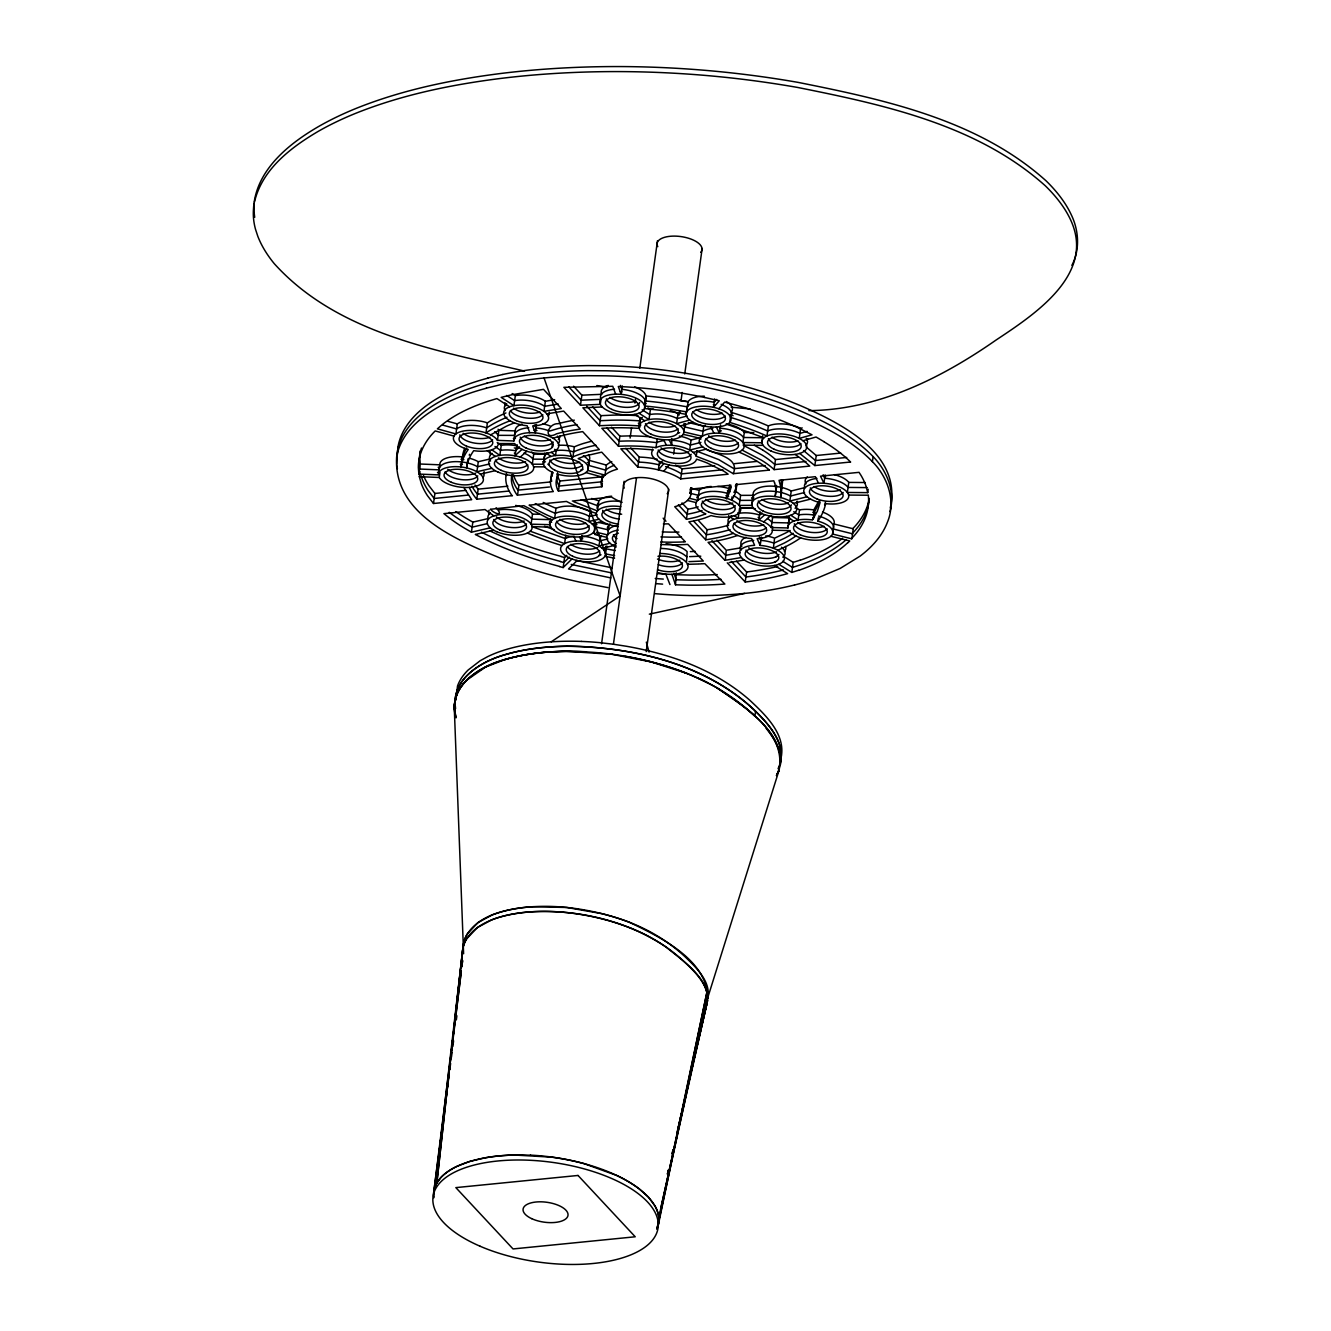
<?xml version="1.0" encoding="UTF-8"?>
<svg xmlns="http://www.w3.org/2000/svg" width="1331" height="1331" viewBox="0 0 1331 1331"><rect width="100%" height="100%" fill="white"/><g stroke="black" fill="none" stroke-linecap="round" stroke-linejoin="round"><path stroke-width="1.5" d="M462.572 950.45L436.834 1182.91L462.439 952.031A135.878 60.211 7.9 0 1 466.532 939.004L477.396 927.541L491.621 919.904A105.898 46.918 7.9 0 1 532.15 911.752C578.985 909.439 627.284 920.886 666.315 947.206C683.236 961.514 717.342 983.01 704.598 1009.264C714.764 990.231 695.93 972.711 683.219 960.749C668.079 946.923 650.393 935.943 631.36 928.356M789.3 517.11L787.952 527.958L771.198 527.542A22.66 10.032 7.9 0 0 745.277 517.875A22.66 10.032 7.9 0 0 727.425 526.727A22.66 10.032 7.9 0 0 749.353 538.356L751.632 538.573L754.627 545.311A22.66 10.032 7.9 0 0 745.31 560.65A22.66 10.032 7.9 0 0 782.412 562.148A22.66 10.032 7.9 0 0 762.413 545.627L760.117 545.411L757.139 538.672A22.66 10.032 7.9 0 0 772.279 531.002L772.712 526.793M706.279 1002.393L779.134 770.017C786.105 731.584 743.147 706.162 716.677 687.645M397.304 454.986L398.069 446.401A255.785 113.335 7.9 0 1 487.812 378.154M463.604 953.795L454.287 707.992C454.52 677.978 488.544 662.905 513.55 657.231A150.436 66.65 7.9 0 1 547.124 652.123C605.372 648.53 665.583 659.427 716.91 687.794C743.63 705.763 794.557 737.906 776.505 775.524L779.134 770.017L776.505 775.524M780.532 764.41C782.096 750.9 774.276 738.489 766.174 728.39M461.108 972.861L435.27 1186.037A113.867 50.445 7.9 0 0 433.839 1197.767M461.857 966.705L462.606 960.549L461.824 966.755M433.723 1197.018A115.381 51.127 7.9 0 1 433.623 1193.275L461.325 970.881M433.64 1193.092L445.236 1104.597M445.652 1101.652L449.279 1073.734M449.811 1069.608L450.627 1063.436M451.442 1057.263L452.074 1052.588M452.873 1046.449L453.588 1040.809M456.35 1019.862L456.882 1015.769M396.671 456.45C392.445 516.495 462.739 542.516 508.159 561.333A277.081 122.768 7.9 0 0 579.65 582.113L607.868 587.62M420.263 464.02L439.796 464.818L438.398 474.884L418.866 474.086L420.263 464.02L419.781 457.481M463.837 487.429L471.69 499.707L433.49 503.501L427.451 495.648A186.29 82.539 7.9 0 1 421.228 483.353L419.332 476.648L420.03 471.623M433.49 503.501L434.888 493.452L428.848 485.582A186.29 82.539 7.9 0 1 423.474 475.5M438.398 474.368A22.66 10.032 7.9 0 1 470.542 469.011A22.66 10.032 7.9 0 1 475.417 486.414A22.66 10.032 7.9 0 1 439.263 477.48L439.962 472.438L437.466 472.339M505.946 412.943A192.879 85.45 7.9 0 0 487.396 422.859A22.66 10.032 7.9 0 0 457.315 423.907L455.917 433.956L437.367 428.832L442.291 424.606A233.84 103.602 7.9 0 1 489.026 400.964L496.912 398.568L509.64 406.804M464.719 448.281A188.203 83.387 7.9 0 0 462.938 453.821L460.942 466.965L461.541 463.87A188.203 83.387 7.9 0 1 468.229 449.479A22.66 10.032 7.9 0 1 460.493 431.743A22.66 10.032 7.9 0 1 497.461 440.361L513.833 440.994L515.23 430.362A22.66 10.032 7.9 0 1 521.935 424.107M490.407 458.879L478.295 461.707L476.897 471.756L491.805 468.296M490.257 527.808L471.44 532.2L472.838 522.135L466.05 518.192A187.871 83.237 7.9 0 1 455.851 511.603M474.984 485.016A125.979 55.819 7.9 0 0 478.162 489.143L476.781 499.208L512.452 495.648M487.396 422.859L485.998 432.908A192.879 85.45 7.9 0 1 506.262 422.276L510.023 420.779M497.461 440.361L498.859 430.312A22.66 10.032 7.9 0 0 498.093 429.231M497.195 442.508L501.238 445.319L499.84 455.385L491.738 449.762M496.064 507.776C504.998 517.343 493.701 513.433 490.657 509.424M512.136 393.527L515.33 395.606L513.932 405.656L501.171 397.387L507.56 395.773A235.97 104.55 7.9 0 1 511.453 394.874L543.514 389.334L561.316 408.55L543.963 411.346L545.361 401.28L554.644 399.649M517.177 444.737L514.831 455.784L522.068 449.379M536.443 424.522L535.278 432.908L532.699 425.92A22.66 10.032 7.9 0 0 543.115 410.78A22.66 10.032 7.9 0 0 505.763 408.966A22.66 10.032 7.9 0 0 525.662 425.571L527.159 425.737L529.738 432.725M531.768 452.107A22.66 10.032 7.9 0 1 533.714 454.137L532.317 464.186L543.514 464.253L544.895 454.204A22.66 10.032 7.9 0 1 544.778 453.239M515.663 505.414A22.66 10.032 7.9 0 1 532.5 514.099L531.102 524.164L549.936 524.68L550.635 519.656A22.66 10.032 7.9 0 1 550.635 518.474M574.327 420.147A150.636 66.75 7.9 0 0 558.072 423.707C547.424 423.191 543.115 441.26 556.674 433.773A150.636 66.75 7.9 0 1 573.977 430.029L580.299 429.048L563.678 411.096L546.808 413.858M551.982 447.316L552.448 443.955M554.628 449.329L556.208 450.527L555.509 455.551L551.284 452.34M557.456 489.242L556.824 487.579A68.413 30.314 7.9 0 1 556.208 484.617L556.125 483.685A80.941 35.87 7.9 0 1 556.158 481.589A89.909 39.83 7.9 0 1 557.639 475.783L558.305 474.368A22.66 10.032 7.9 0 0 586.006 472.422A22.66 10.032 7.9 0 0 578.186 458.596A93.486 41.427 7.9 0 1 585.823 455.801L601.712 452.157L617.468 469.161A45.321 20.081 7.9 0 0 601.862 486.763L558.454 491.072L559.852 481.023A46.735 20.714 7.9 0 1 558.854 479.177L558.221 477.513A68.413 30.314 7.9 0 1 557.606 474.551L557.523 473.62A80.941 35.87 7.9 0 1 557.506 473.121M550.252 481.972L518.94 485.083L517.559 495.149L553.313 491.588A50.462 22.361 7.9 0 1 551.966 489.159L551.267 487.329A73.538 32.576 7.9 0 1 550.618 484.384L550.502 483.12A93.902 41.61 7.9 0 1 553.197 472.621A22.66 10.032 7.9 0 1 545.727 458.945A22.66 10.032 7.9 0 1 572.979 456.882L574.36 446.817A22.66 10.032 7.9 0 0 558.238 445.353M614.539 389.234A22.66 10.032 7.9 0 0 601.013 399.333L600.314 404.358L580.482 405.223L581.88 395.174L573.578 386.206M565.775 535.228L564.61 543.614L530.254 531.219M559.619 566.623L563.163 567.572L564.56 557.523L566.756 555.376M588.468 454.62A22.66 10.032 7.9 0 1 589.167 460.343L587.77 470.392L604.973 475.15L606.37 465.085A45.321 20.081 7.9 0 1 611.778 461.607M581.847 535.611L581.381 541.151L579.584 536.959M640.228 417.468L639.063 425.853L628.947 425.338A151.185 66.983 7.9 0 0 611.112 425.221L599.466 425.72L600.863 415.655L592.561 406.704M591.446 511.137L590.165 511.42L588.768 521.469L599.066 519.24M597.037 508.326L597.735 503.284M595.456 521.602L594.225 531.701M597.469 510.938L598.867 500.872A22.66 10.032 7.9 0 1 611.611 496.18M601.862 486.763L602.327 483.403M600.93 535.744L598.834 545.976L609.997 543.248M622.359 385.973L621.194 394.359L618.283 386.489L627.284 386.955A234.422 103.868 7.9 0 1 704.931 397.536M656.017 447.649A103.269 45.753 7.9 0 0 625.869 446.001L618.466 446.234L619.863 436.169L611.545 427.201M607.718 530.62L607.435 527.109M605.788 549.62L606.254 546.276A22.66 10.032 7.9 0 1 604.756 547.973M605.555 553.896L606.254 548.854A22.66 10.032 7.9 0 0 605.605 546.425M601.562 643.755L624.106 481.273M630.112 438.082L631.526 427.8M634.954 403.127L635.519 399.017M639.812 368.171L657.497 240.645M645.884 398.468L644.503 408.534A22.66 10.032 7.9 0 1 608.284 410.946A22.66 10.032 7.9 0 1 613.99 394.259A22.66 10.032 7.9 0 1 644.503 408.534L661.141 410.364A191.082 84.668 7.9 0 1 686.097 414.357L687.245 405.972M663.653 471.29L669.21 464.985A22.66 10.032 7.9 0 0 696.529 459.128A98.045 43.441 7.9 0 1 707.127 462.988L723.731 471.141A49.513 21.928 7.9 0 1 728.124 474.202L680.723 478.91A45.321 20.081 7.9 0 0 637.832 467.148L639.229 457.082L630.744 447.915M581.381 641.426A143.149 63.422 7.9 0 1 600.198 642.69L613.425 644.237L636.517 477.729M647.881 407.935L650.393 409.515L648.996 419.581L638.947 413.209M657.181 439.28L656.017 447.665A22.66 10.032 7.9 0 1 679.126 446.351A22.66 10.032 7.9 0 1 696.246 456.25L718.108 464.652L733.231 473.686L768.969 470.142M659.51 461.474L658.346 469.86L663.919 463.537M671.722 438.565L671.872 445.353L669.16 439.746M680.474 412.893L678.011 413.558L676.614 423.624L689.741 420.08M646.217 651.608L668.761 489.126M673.619 454.17L674.468 447.998M679.026 415.089L679.609 410.98M681.039 400.698L682.171 392.462M684.75 373.961L702.152 248.498M685.066 423.557L683.901 431.943L702.352 436.285L703.75 426.219A22.66 10.032 7.9 0 1 705.347 425.338M688.077 401.846L686.68 411.895L669.826 409.05A195.158 86.465 7.9 0 0 644.62 406.005L646.017 395.956A195.158 86.465 7.9 0 1 671.223 398.984L688.077 401.846A22.66 10.032 7.9 0 1 704.332 396.156M680.723 478.91L682.121 468.861A45.321 20.081 7.9 0 0 675.416 465.151M700.788 437.566L691.088 440.029L689.691 450.078L702.618 446.8M704.765 563.645L724.863 584.059A225.189 99.775 7.9 0 1 688.027 585.141L675.516 584.808L676.231 572.779M698.492 495.348L690.024 493.235L690.722 488.211A45.321 20.081 7.9 0 0 691.055 487.678M733.348 533.348L732.333 533.698A126.828 56.201 7.9 0 1 726.46 535.495A131.969 58.464 7.9 0 1 705.696 539.804L688.876 521.835A91.606 40.596 7.9 0 0 701.204 519.107A86.997 38.549 7.9 0 0 705.347 517.809L711.053 515.596A22.66 10.032 7.9 0 0 740.635 508.192A22.66 10.032 7.9 0 0 706.595 496.879A22.66 10.032 7.9 0 0 705.863 513.866L697.477 516.794A85.833 38.033 7.9 0 1 686.463 519.273L687.861 509.207L681.988 502.935M696.246 456.25L696.945 451.226A22.66 10.032 7.9 0 0 696.729 450.743M666.066 543.647A22.66 10.032 7.9 0 1 687.145 551.65L686.546 561.699M711.236 486.447A22.66 10.032 7.9 0 0 699.191 490.324L697.793 500.389L689.325 498.26M714.664 398.934L713.499 407.319L719.272 400.781L704.931 397.52M720.57 424.872L719.405 433.257L716.344 426.985M705.696 539.804L707.094 529.755L698.675 520.77M730.902 414.024L729.737 422.409A194.792 86.315 7.9 0 1 758.836 432.575L766.972 435.986L768.37 425.92L760.234 422.526A194.792 86.315 7.9 0 0 731.135 412.344A22.66 10.032 7.9 0 0 726.41 401.513M729.771 485.166C718.407 522.734 739.42 468.196 727.242 493.302A22.66 10.032 7.9 0 0 696.779 497.777M733.231 473.686C740.385 457.248 715.163 454.437 705.014 448.663M732.05 496.779L731.584 500.14L733.082 497.811A113.434 50.262 7.9 0 0 736.476 486.414L736.326 484.617L773.793 480.824L774.542 482.903M725.345 560.235L726.26 550.235L716.827 540.153M726.194 423.84A22.66 10.032 7.9 0 1 744.295 432.475L742.898 442.541L761.948 442.774L762.646 437.733A22.66 10.032 7.9 0 1 762.68 435.753M735.378 491.255A22.66 10.032 7.9 0 1 740.602 495.365L739.204 505.431L751.899 505.364L753.296 495.315A22.66 10.032 7.9 0 1 765.541 486.347A22.66 10.032 7.9 0 1 791.246 490.989L804.174 487.762M739.587 508.276L738.189 518.341L734.313 515.696M774.526 565.475L787.619 573.644L780.498 575.541A226.553 100.374 7.9 0 1 745.21 582.03L746.624 571.981L736.509 561.183M760.051 511.67L758.886 520.055L764.826 514.731M760.117 545.411L761.282 537.025M795.139 454.403L800.547 458.23A129.54 57.399 7.9 0 1 804.623 461.441L809.747 466.083L774.076 469.627L775.474 459.561A95.383 42.259 7.9 0 0 762.696 450.044M771.198 527.542L772.596 517.493A22.66 10.032 7.9 0 0 770.998 515.629M455.601 708.525C450.51 679.326 481.589 660.975 505.68 654.503A149.987 66.45 7.9 0 1 542.582 647.565A147.225 65.236 7.9 0 1 580.682 646.45C643.272 649.778 709.223 666.665 755.559 711.22L754.86 716.244C729.321 691.488 696.812 674.983 662.855 665.134A161.051 71.358 7.9 0 0 624.871 656.299M791.246 490.989L789.849 501.055L807.085 496.746M802.227 427.916L800.646 428.366L799.249 438.415L812.01 434.804L799.099 428.316M796.753 508.143L799.515 509.923L798.118 519.972L790.764 515.247M778.768 564.277L791.812 572.43L793.209 562.364L800.064 560.168M850.476 462.023L814.838 465.567L816.236 455.518L806.054 446.867M772.246 530.204L789 530.57A22.66 10.032 7.9 0 0 826.085 538.805A22.66 10.032 7.9 0 0 817.883 521.12L818.349 517.759M825.12 474.884L823.956 483.269L820.512 476.182L859.044 472.339L860.824 475.1A185.974 82.406 7.9 0 1 866.231 486.83L867.712 492.636L847.365 492.47L848.762 482.404A22.66 10.032 7.9 0 0 834.354 474.618M833.921 523.965L832.54 534.03L851.857 538.855L853.254 528.79L833.921 523.965A22.66 10.032 7.9 0 0 822.491 512.052M867.712 492.636L868.178 489.276M794.54 585.008A242.724 107.545 7.9 0 0 815.637 578.785L840.111 568.47L860.142 556.092A276.598 122.552 7.9 0 0 887.428 522.218C896.179 501.288 887.81 477.13 872.421 461.657L873.119 456.616C852.422 435.287 825.32 421.661 798.317 410.048A257.848 114.25 7.9 0 0 719.855 385.241L701.254 381.265A256.567 113.684 7.9 0 0 606.603 370.767L588.019 370.65A266.4 118.026 7.9 0 0 502.07 379.518L486.996 383.112M707.809 998.183C707.343 959.568 659.51 936.708 629.397 922.283A122.901 54.455 7.9 0 0 601.745 913.632L566.906 907.476L532.849 906.71A105.898 46.918 7.9 0 0 492.337 914.879L478.095 922.516L467.231 933.979A135.878 60.211 7.9 0 0 463.155 947.007L463.271 951.515C461.275 932.349 479.443 918.739 496.164 913.465A106.513 47.184 7.9 0 1 519.672 908.041C545.527 904.481 571.881 906.76 597.22 912.55A123.068 54.521 7.9 0 1 625.121 920.686C647.282 928.589 667.929 940.801 685.149 956.856C696.845 968.103 713.932 984.324 706.395 1002.176M461.641 461.94L462.24 458.846A188.203 83.387 7.9 0 1 466.682 447.931M776.056 490.39L775.823 491.538M467.53 461.108L466.532 467.913L467.131 464.752A182.547 80.875 7.9 0 1 473.72 450.677L475.433 450.893A22.66 10.032 7.9 0 0 498.376 443.539L514.731 443.589A22.66 10.032 7.9 0 0 550.918 452.44A22.66 10.032 7.9 0 0 545.926 435.054A22.66 10.032 7.9 0 0 513.833 440.428L513.833 440.994M776.605 486.081L775.124 496.563L775.357 495.431A126.062 55.852 7.9 0 0 774.625 482.903M825.619 503.717L825.503 504.249A208.984 92.588 7.9 0 1 817.866 521.087M658.346 1224.919L706.911 992.277L656.832 1229.295M530.37 1155.125A113.834 50.428 7.9 0 1 657.181 1228.347L707.643 996.353L660.958 1207.333M781.38 492.57L781.297 479.825M659.644 1213.573L707.626 1000.346L682.37 1109.522M668.328 1170.165L667.397 1174.208L668.362 1170.115M676.747 1133.779L681.422 1113.565M678.228 1127.64L706.844 1004.223M730.935 485.199L690.257 489.143A45.321 20.081 7.9 0 1 674.717 506.712L686.463 519.273M780.515 760.001C787.486 735.61 765.857 715.296 749.769 700.206C725.478 678.827 695.797 664.369 664.901 655.268A161.051 71.358 7.9 0 0 626.618 646.3L613.425 644.237M778.086 768.669C789.799 743.73 765.807 720.72 749.07 705.247C699.257 662.356 631.36 646.999 567.006 646.267M890.256 508.009C902.701 453.389 840.061 422.776 799.016 405.023A257.549 114.117 7.9 0 0 607.319 365.775L588.718 365.609A266.4 118.026 7.9 0 0 502.769 374.477M889.923 511.62C895.63 491.871 886.962 470.858 873.119 456.616M254.471 202.046C262.007 169.453 290.707 147.558 318.076 131.453A464.037 205.606 7.9 0 1 355.726 113.301C401.779 94.85 450.727 84.785 499.807 78.546A534.629 236.885 7.9 0 1 541.268 74.403C595.523 70.277 650.11 70.776 704.332 75.335A469.227 207.902 7.9 0 1 797.519 87.43C884.383 104.816 977.453 124.931 1045.301 185.791A282.754 125.28 7.9 0 1 1070.54 219.731C1096.112 274.269 1034.62 314.432 995.971 340.104C940.801 378.553 877.512 409.965 808.865 410.63M819.913 501.105L813.208 514.764M779.816 765.026C786.438 743.979 769.301 724.996 755.559 711.22M434.139 1189.598L436.135 1184.191L440.86 1177.569A115.298 51.094 7.9 0 1 456.966 1166.339L469.593 1161.497L484.384 1157.953A115.265 51.077 7.9 0 1 514.415 1155.025L551.566 1157.138A115.315 51.094 7.9 0 1 584.026 1163.627L616.702 1175.456A115.364 51.11 7.9 0 1 639.213 1188.882L648.513 1197.251L654.919 1205.903A115.348 51.11 7.9 0 1 658.895 1221.126L657.231 1228.363M818.781 501.138L813.907 509.723M1071.871 265.368C1080.107 249.612 1078.875 230.413 1071.239 214.707A282.754 125.28 7.9 0 0 1045.983 180.75C978.152 119.89 885.082 99.775 798.217 82.406A469.227 207.902 7.9 0 0 705.031 70.327C650.809 65.735 596.221 65.252 541.967 69.378A534.629 236.885 7.9 0 0 500.506 73.521C451.425 79.76 402.461 89.826 356.425 108.277A464.037 205.606 7.9 0 0 318.774 126.412C288.211 144.081 255.552 170.584 253.506 208.717A279.976 124.049 7.9 0 0 255.485 229.198L257.748 236.119A288.494 127.826 7.9 0 0 274.319 263.721C337.741 333.865 436.818 350.519 524.564 371.083M812.509 519.789L817.384 511.204L820.062 502.636A22.66 10.032 7.9 0 1 809.281 485.066A22.66 10.032 7.9 0 1 846.799 491.771A22.66 10.032 7.9 0 1 825.786 503.65M662.189 461.275L659.045 464.818A45.321 20.081 7.9 0 0 638.531 462.107L625.803 448.364M716.727 399.433L714.198 402.295A22.66 10.032 7.9 0 0 687.062 410.747M718.79 408.767L724.646 402.128A232.942 103.202 7.9 0 1 799.116 428.299M520.238 457.099L526.843 451.259M770.2 516.079L763.711 521.885M569.352 557.173L563.862 562.547L560.318 561.599M563.163 567.572L571.947 558.987M577.138 560.534L568.503 568.969L610.796 577.904M847.731 542.915L849.777 540.968L830.877 536.26M519.572 446.883L515.53 450.743A22.66 10.032 7.9 0 0 500.539 450.344L494.966 446.484M761.998 513.051L759.585 515.014A22.66 10.032 7.9 0 0 738.888 513.317L737.923 512.651M490.673 434.838L506.429 426.186A185.824 82.339 7.9 0 1 510.538 424.406L514.432 422.859M551.184 641.825L620.13 595.922L544.063 377.987M776.589 556.474L775.773 556.89M775.89 561.516L775.075 561.915M776.605 551.799L776.406 551.883A16.987 7.537 7.9 0 1 748.704 547.773M775.574 537.724L785.456 533.099A193.111 85.567 7.9 0 0 790.165 530.503M774.808 542.765L784.758 538.123A193.111 85.567 7.9 0 0 793.143 533.265M774.11 547.806L784.059 543.164A193.111 85.567 7.9 0 0 795.905 535.944M777.67 550.219L778.452 549.886A194.725 86.282 7.9 0 0 800.613 537.84M774.076 543.081L773.943 543.131A22.66 10.032 7.9 0 0 763.112 540.602L760.816 540.386L759.319 537.009M773.378 548.106L774.592 538.123A22.66 10.032 7.9 0 0 765.791 535.844M737.574 535.495L730.137 537.807A137.592 60.96 7.9 0 1 708.092 542.366L724.863 560.284M702.053 510.555L698.176 511.77A85.833 38.033 7.9 0 1 687.162 514.232L678.361 504.832M798.667 570.234L791.812 572.43M504.416 654.869C481.107 661.607 451.958 678.81 455.335 706.894M504.981 659.527L485.682 666.997L466.549 680.257A167.49 74.203 7.9 0 0 456.1 696.113L454.337 704.681L455.585 716.56M807.118 431.36L799.948 433.39A22.66 10.032 7.9 0 0 767.671 430.961L759.535 427.55A194.792 86.315 7.9 0 0 730.436 417.368A22.66 10.032 7.9 0 0 721.136 404.341M802.959 440.727L816.053 437.017L824.255 441.825M687.162 415.938L677.313 418.6A22.66 10.032 7.9 0 0 649.694 414.557L642.158 409.782M680.257 425.953L693.368 422.409M783.443 569.934L781.197 570.517A226.553 100.374 7.9 0 1 745.909 577.005L731.335 561.416M487.695 378.087L502.752 374.477M486.297 388.153L501.371 384.526A266.4 118.026 7.9 0 1 587.32 375.675L605.921 375.824A257.549 114.117 7.9 0 1 797.535 415.139C824.621 426.585 851.69 440.345 872.421 461.657M700.905 442.391L690.39 445.053A22.66 10.032 7.9 0 0 672.571 440.311M693.235 452.44L706.162 449.146M804.54 492.52L790.547 496.014A22.66 10.032 7.9 0 0 764.843 491.372A22.66 10.032 7.9 0 0 752.597 500.34L739.903 500.389A22.66 10.032 7.9 0 0 733.514 495.681M793.376 503.417L810.596 499.108M607.901 538.905L599.532 540.952A22.66 10.032 7.9 0 0 582.08 536.127M602.327 548.355L613.475 545.627M489.708 463.92L477.596 466.732A22.66 10.032 7.9 0 0 453.272 461.724A22.66 10.032 7.9 0 0 439.097 469.344M480.308 474.152L495.215 470.675M472.838 522.135L488.128 518.574M487.429 523.599L472.139 527.159L465.351 523.216A187.871 83.237 7.9 0 1 449.529 512.551L449.229 512.319M475.533 534.43L493.668 530.187M597.186 514.781L589.467 516.445A22.66 10.032 7.9 0 0 555.277 513.4M592.079 523.882L602.377 521.652M649.328 614.157L744.678 593.393M741.4 557.523L726.377 560.085M744.312 560.018L729.122 562.597M740.968 547.823L727.392 550.086M740.269 552.847L727.075 555.06M577.022 424.606L574.659 425.005A150.636 66.75 7.9 0 0 557.373 428.748L549.537 431.094A22.66 10.032 7.9 0 0 535.977 427.883L535.012 425.255M558.255 404.025L544.662 406.321A22.66 10.032 7.9 0 0 514.631 400.631L506.662 395.457M725.561 555.26L711.935 540.702M434.888 493.452L465.917 490.357M478.178 489.143L507.91 486.181M559.852 481.023L601.446 476.881M682.121 468.861L714.697 465.617M734.629 463.637L756.973 461.408M775.474 459.561L797.768 457.348M816.236 455.518L840.726 453.072M467.614 495.149L434.189 498.476L428.149 490.623A186.29 82.539 7.9 0 1 421.927 478.328L421.062 475.716M508.692 491.072L477.48 494.167A125.979 55.819 7.9 0 1 471.873 486.164M518.241 490.107L549.553 486.996M602.56 481.722L559.153 486.048A46.735 20.714 7.9 0 1 558.155 484.201L557.523 482.554A68.413 30.314 7.9 0 1 556.907 479.593L556.824 478.661A80.941 35.87 7.9 0 1 556.824 477.097M722.883 469.76L681.422 473.886A45.321 20.081 7.9 0 0 665.567 466.632M765.209 465.551L733.93 468.662L718.807 459.628L696.945 451.226M774.775 464.602L805.987 461.491M846.716 457.448L815.537 460.543L803.575 450.593M581.88 395.174L601.712 394.309A22.66 10.032 7.9 0 1 608.267 385.424M600.863 415.655L612.51 415.156A151.185 66.983 7.9 0 1 630.345 415.272L637.948 415.638M703.849 563.712L701.986 563.812M700.788 556.192L689.624 556.624M701.054 563.862L699.174 563.961M619.863 436.169L627.267 435.936A103.269 45.753 7.9 0 1 650.776 436.884M683.851 541.9L685.315 541.817L668.495 523.848L663.37 523.948M683.119 541.933L682.387 541.967A130.771 57.948 7.9 0 1 668.495 542.183L660.808 541.967M698.243 563.995L687.578 564.311M695.298 551.45L690.323 551.6M665.949 521.27L663.154 518.142M688.926 561.649L703.3 561.033L687.711 544.379L684.201 544.562A136.411 60.444 7.9 0 1 669.709 544.778L661.025 544.545M601.013 399.333L581.181 400.198L568.736 386.772M602.244 406.97L582.862 407.785L599.466 425.72M687.245 556.657L686.447 556.674A22.66 10.032 7.9 0 0 660.625 548.472M740.602 495.365L753.296 495.315M751.516 497.927L753.895 497.91M740.602 508.026L753.296 507.976M533.714 454.137L544.895 454.204M542.682 461.824L545.477 461.84M533.598 466.798L544.778 466.865M848.762 482.404L865.3 482.537M867.147 487.595L848.063 487.429A22.66 10.032 7.9 0 0 824.654 478.245L823.174 474.768M848.612 495.065L868.128 495.232M744.295 432.475L753.812 432.592M762.646 437.733L743.596 437.5A22.66 10.032 7.9 0 0 720.104 428.233L719.339 426.652M744.112 445.136L763.145 445.369M772.596 517.493L789.35 517.909M532.5 514.099L539.554 514.298M550.635 519.656L531.801 519.14A22.66 10.032 7.9 0 0 499.158 509.823M549.304 522.185L551.666 522.251M531.718 526.51L550.967 527.276M498.859 430.312L515.23 430.895M513.383 438.481L515.43 438.565M662.206 531.918L669.892 532.117A130.771 57.948 7.9 0 0 678.926 532.067M676.913 574.742L689.408 575.075A225.189 99.775 7.9 0 0 717.243 574.559M438.165 467.314L439.413 467.364M439.097 469.843L419.564 469.044L419.082 462.506A229.564 101.722 7.9 0 1 421.511 448.031M419.332 476.648L439.263 477.48M660.891 536.925L669.194 537.142A130.771 57.948 7.9 0 0 681.472 536.992M612.044 654.303L566.307 651.292A149.521 66.251 7.9 0 0 503.75 659.91C478.91 666.382 447.249 687.378 455.734 717.11M585.657 651.741L579.983 651.475A148.623 65.851 7.9 0 0 505.048 659.577M638.314 423.275C641.542 422.459 640.394 429.663 637.383 428.283A145.412 64.437 7.9 0 0 606.121 428.066L601.845 428.283L618.466 446.234M665.833 574.177L669.959 584.559M639.762 420.812L629.646 420.297A151.185 66.983 7.9 0 0 611.811 420.197L600.165 420.696L586.672 406.121M655.318 593.693L664.768 594.425A240.196 106.43 7.9 0 0 692.819 595.556L702.036 595.589A250.028 110.772 7.9 0 0 794.54 584.991M750.202 408.983L731.168 407.186M645.186 403.509L646.234 403.592M680.025 400.381L688.011 401.579M813.075 514.931L811.544 514.731A22.66 10.032 7.9 0 0 798.816 514.947L793.758 511.703M611.794 654.27L651.075 661.906L686.829 673.336M612.193 567.855L576.04 560.418M611.495 572.879L571.249 564.444M687.378 406.87L670.525 404.008A195.158 86.465 7.9 0 0 645.319 400.98M596.87 385.541L607.052 387.487M607.718 546.559L606.753 546.359M604.873 556.325A22.66 10.032 7.9 0 0 576.922 541.018A22.66 10.032 7.9 0 0 567.405 556.94A22.66 10.032 7.9 0 0 604.873 556.325L612.693 557.805A190.3 84.319 7.9 0 0 614.589 558.138M683.169 434.372A22.66 10.032 7.9 0 0 655.501 418.966A22.66 10.032 7.9 0 0 645.602 434.821A22.66 10.032 7.9 0 0 683.169 434.372L683.751 434.505A146.144 64.753 7.9 0 1 700.106 438.365M688.41 422.543L703.75 426.219M606.786 537.341L594.841 534.53M690.722 488.211L699.191 490.324M852.555 533.814L833.223 528.989A22.66 10.032 7.9 0 0 818.582 516.079M687.462 500.439L696.146 502.619M598.617 522.418L609.082 524.863L607.685 534.929L596.371 532.267M596.97 524.647L596.038 524.414M597.07 527.226L608.383 529.904A22.66 10.032 7.9 0 1 616.752 525.495M594.924 526.677L594.774 526.643A22.66 10.032 7.9 0 0 595.256 522.334M564.56 557.523L561.016 556.574M448.048 421.345L457.315 423.907M589.167 460.343L606.37 465.085M587.237 462.489L589.383 463.088M442.707 425.088L456.616 428.931A22.66 10.032 7.9 0 1 486.697 427.883A192.879 85.45 7.9 0 1 506.961 417.252M453.987 436.119L435.204 430.928A229.564 101.722 7.9 0 0 418.35 467.53L418.866 474.086M585.84 472.555L603.01 477.297M727.175 424.373L763.961 437.799M729.721 414.673L733.131 415.721M595.39 513.051L594.824 512.884A120.688 53.473 7.9 0 1 584.492 509.34L579.218 507.294A101.089 44.788 7.9 0 1 569.552 503.002L567.805 502.12A82.838 36.702 7.9 0 1 566.507 501.438L529.106 505.164L530.42 506.03A124.199 55.037 7.9 0 0 554.661 518.391L555.975 508.375A22.66 10.032 7.9 0 1 590.165 511.42M598.551 500.772L591.613 498.46M597.852 505.813L581.198 499.741M597.153 510.838L573.611 501.671M554.378 529.788L544.529 526.277M630.827 928.14L628.714 927.324A122.901 54.455 7.9 0 0 601.063 918.656C576.19 912.5 550.302 909.755 524.747 912.367A106.397 47.134 7.9 0 0 494.6 918.789C483.386 922.816 472.255 929.238 466.083 939.786A136.145 60.311 7.9 0 0 462.439 952.031L435.27 1186.037A113.784 50.412 7.9 0 1 468.03 1162.03A113.751 50.395 7.9 0 1 530.62 1155.258M532.916 535.361L527.359 533.065M532.284 526.743L565.309 538.573A22.66 10.032 7.9 0 1 574.094 536.193M551.716 520.288L523.882 505.68L490.474 509.274M742.099 450.094L761.332 460.093A95.383 42.259 7.9 0 1 774.143 469.61M743.23 445.269L762.031 455.069A95.383 42.259 7.9 0 1 774.842 464.586M697.527 677.862L707.543 682.687M572.33 501.038L611.378 496.979A45.321 20.081 7.9 0 0 622.093 502.403M754.261 445.22L762.73 450.028M471.44 532.2L464.652 528.257A187.871 83.237 7.9 0 1 448.83 517.593L443.922 513.633L485.016 509.557L492.52 514.931M783.427 556.258L793.209 562.364M782.728 561.283L792.511 567.405L799.365 565.209A238.682 105.748 7.9 0 0 846.15 539.754M634.687 414.39L644.736 420.762M786.471 516.411L793.825 521.136M493.967 515.879L493.135 515.33M799.698 453.438L814.838 465.567M729.904 516.777L733.78 519.423M487.296 450.81L495.382 456.433M546.658 453.255L550.884 456.483M693.784 521.303L706.395 534.779A131.969 58.464 7.9 0 0 727.159 530.47A126.828 56.201 7.9 0 0 730.07 529.605M727.258 562.847L745.227 582.03M606.686 427.733L619.165 441.21L626.568 440.977A103.269 45.753 7.9 0 1 656.715 442.624A22.66 10.032 7.9 0 1 664.119 440.544M580.482 405.223L563.878 387.321L612.742 386.289L615.671 394.176M637.832 467.148L620.845 448.797L625.57 448.647A100.208 44.405 7.9 0 1 637.399 448.713L653.022 449.845A22.66 10.032 7.9 0 0 669.16 464.968M710.87 426.952L713.932 433.224M663.687 439.712L666.398 445.303M469.277 487.396L470.592 490.157A125.979 55.819 7.9 0 0 476.764 499.208M574.077 536.859L575.874 541.052M818.465 483.236L815.354 476.698L779.034 480.308L781.247 488.693L780.681 497.611L782.744 479.925M620.446 385.391L621.893 389.334A22.66 10.032 7.9 0 1 644.47 404.857M673.952 573.228L676.215 579.784L688.709 580.1A225.189 99.775 7.9 0 0 721.069 579.334M671.889 574.327L675.516 584.808M646.334 642.174L649.095 652.107M456.051 717.858L454.287 707.992M787.952 527.958L787.902 527.109A22.66 10.032 7.9 0 1 810.845 519.755C814.888 521.569 815.52 508.708 812.343 509.706A22.66 10.032 7.9 0 0 799.515 509.923M396.987 465.817L397.387 468.745M455.917 700.156L457.515 685.997A167.473 74.203 7.9 0 1 468.129 670.025L480.142 660.758L487.579 656.682A145.944 64.67 7.9 0 1 506.362 649.461A148.623 65.851 7.9 0 1 581.381 641.409M396.788 464.369L397.37 451.425A255.785 113.335 7.9 0 1 487.113 383.195M488.361 519.456A22.66 10.032 7.9 0 1 490.39 512.984M506.562 475.516A110.506 48.964 7.9 0 1 506.479 472.971M483.952 473.537A22.66 10.032 7.9 0 1 482.837 477.696M598.168 505.913A22.66 10.032 7.9 0 1 621.477 501.671M806.22 438.282A22.66 10.032 7.9 0 1 805.854 445.436M804.756 487.745A22.66 10.032 7.9 0 1 816.935 478.395M551.683 481.29A73.538 32.576 7.9 0 1 551.317 479.343L551.2 478.095A93.902 41.61 7.9 0 1 551.982 471.939A93.902 41.61 7.9 0 0 551.883 473.054L552.016 474.318A73.538 32.576 7.9 0 0 552.315 475.966M583.344 455.784A22.66 10.032 7.9 0 1 588.468 465.368L605.672 470.126A45.321 20.081 7.9 0 1 614.456 465.251M583.011 469.377A22.66 10.032 7.9 0 1 580.682 470.093M548.838 464.902A22.66 10.032 7.9 0 1 547.823 464.153M547.673 453.072A22.66 10.032 7.9 0 0 544.196 459.228L533.016 459.162A22.66 10.032 7.9 0 0 523.898 453.089M556.208 450.527A22.66 10.032 7.9 0 1 573.678 451.858A99.343 44.023 7.9 0 1 582.679 448.497L588.502 446.883A106.763 47.3 7.9 0 1 595.955 445.253M517.875 490.141A104.85 46.452 7.9 0 1 512.102 474.518M691.721 487.662A45.321 20.081 7.9 0 1 690.024 493.235M602.144 480.491A45.321 20.081 7.9 0 1 602.078 475.633M652.739 450.044A22.66 10.032 7.9 0 1 652.456 449.079M743.863 443.955A22.66 10.032 7.9 0 1 743.38 444.537M700.905 439.114A22.66 10.032 7.9 0 1 700.139 437.45M712.884 428.316A22.66 10.032 7.9 0 0 703.051 431.261L684.6 426.918A22.66 10.032 7.9 0 0 683.685 423.907M557.024 475.184A89.909 39.83 7.9 0 1 557.439 473.287M555.36 513.35A124.199 55.037 7.9 0 1 535.295 503.6M796.67 501.421A22.66 10.032 7.9 0 1 795.056 508.276M736.958 483.835A113.434 50.262 7.9 0 1 733.93 492.437M776.439 485.382A126.062 55.852 7.9 0 1 775.956 490.374M617.052 538.606A16.987 7.537 7.9 0 1 613.408 534.763M682.42 562.847A16.987 7.537 7.9 0 1 658.263 564.677M599.615 550.751A16.987 7.537 7.9 0 1 582.978 553.896A16.987 7.537 7.9 0 1 567.439 546.509M581.098 538.622A16.987 7.537 7.9 0 1 582.745 538.722M560.451 561.432A242.109 107.279 7.9 0 1 481.456 532.2M601.03 554.794A22.66 10.032 7.9 0 1 598.684 555.626M663.304 579.085A227.568 100.823 7.9 0 1 655.251 578.469M688.044 563.795A22.66 10.032 7.9 0 1 687.412 564.66M615.305 550.568A188.852 83.67 7.9 0 1 606.736 548.954M589.117 525.678A16.987 7.537 7.9 0 1 572.08 529.006A16.987 7.537 7.9 0 1 556.541 521.17M619.248 519.09A16.987 7.537 7.9 0 1 602.66 510.339M526.427 523.948A16.987 7.537 7.9 0 1 509.374 527.292A16.987 7.537 7.9 0 1 493.834 519.456M691.205 454.287A16.987 7.537 7.9 0 1 674.135 458.13A16.987 7.537 7.9 0 1 658.196 449.978M679.642 432.642A22.66 10.032 7.9 0 1 677.795 433.357M640.81 425.221A22.66 10.032 7.9 0 1 642.374 417.318M639.645 402.478A16.987 7.537 7.9 0 1 623.108 407.153A16.987 7.537 7.9 0 1 606.304 398.901M620.279 391.763A16.987 7.537 7.9 0 1 621.926 391.863M677.978 428.698A16.987 7.537 7.9 0 1 660.525 431.743A16.987 7.537 7.9 0 1 645.468 423.707M725.129 415.954A16.987 7.537 7.9 0 1 708.491 419.099A16.987 7.537 7.9 0 1 692.952 411.712M713.349 404.691A16.987 7.537 7.9 0 1 715.013 405.106M800.879 443.656A16.987 7.537 7.9 0 1 783.443 446.684A16.987 7.537 7.9 0 1 768.386 438.664M738.272 442.89A16.987 7.537 7.9 0 1 721.635 446.035A16.987 7.537 7.9 0 1 706.096 438.648M719.738 430.762A16.987 7.537 7.9 0 1 721.385 430.861M549.237 412.161A22.66 10.032 7.9 0 1 548.206 415.987M505.098 410.68A22.66 10.032 7.9 0 1 506.695 403.742M825.503 502.037A208.984 92.588 7.9 0 1 824.588 504.815M790.498 518.441A22.66 10.032 7.9 0 0 788.601 522.085L788.651 522.933L771.897 522.517A22.66 10.032 7.9 0 0 767.455 518.491M869.143 499.075A242.042 107.245 7.9 0 1 852.073 533.681M791.429 504.882A16.987 7.537 7.9 0 1 774.625 509.091A16.987 7.537 7.9 0 1 758.271 500.972M843.155 492.453A16.987 7.537 7.9 0 1 825.869 496.014A16.987 7.537 7.9 0 1 810.28 487.861M735.261 505.597A16.987 7.537 7.9 0 1 718.041 509.257A16.987 7.537 7.9 0 1 702.335 501.105M725.944 495.648A16.987 7.537 7.9 0 1 728.656 496.646M728.739 523.382A22.66 10.032 7.9 0 1 731.684 515.646M766.207 527.775A16.987 7.537 7.9 0 1 749.253 530.686A16.987 7.537 7.9 0 1 734.063 523.133M758.121 517.343A16.987 7.537 7.9 0 1 758.87 517.609M781.43 547.191A22.66 10.032 7.9 0 1 782.894 557.306M740.702 550.435A22.66 10.032 7.9 0 1 753.729 540.386M827.183 528.84A16.987 7.537 7.9 0 1 809.414 532.15A16.987 7.537 7.9 0 1 794.308 523.715M812.808 517.426A16.987 7.537 7.9 0 1 813.524 517.543M778.901 554.478A16.987 7.537 7.9 0 1 761.765 558.138A16.987 7.537 7.9 0 1 746.009 550.052M759.885 542.882A16.987 7.537 7.9 0 1 760.583 542.898M494.666 431.776A22.66 10.032 7.9 0 1 498.16 435.337L514.531 435.387A22.66 10.032 7.9 0 1 528.79 427.767M557.406 436.102A22.66 10.032 7.9 0 1 558.404 443.589M542.815 414.656A16.987 7.537 7.9 0 1 526.178 418.001A16.987 7.537 7.9 0 1 510.455 410.514M553.18 442.042A16.987 7.537 7.9 0 1 535.594 445.502A16.987 7.537 7.9 0 1 520.255 437.134M534.13 430.312A16.987 7.537 7.9 0 1 536.942 430.512M492.653 439.895A16.987 7.537 7.9 0 1 474.934 443.156A16.987 7.537 7.9 0 1 459.844 434.804M490.54 461.075A22.66 10.032 7.9 0 1 492.071 453.389M467.83 459.727A182.547 80.875 7.9 0 1 468.063 458.812M469.227 455.202A182.547 80.875 7.9 0 1 469.577 454.304M527.725 464.752A16.987 7.537 7.9 0 1 510.655 467.763A16.987 7.537 7.9 0 1 495.431 460.06M514.315 453.089A16.987 7.537 7.9 0 1 515.03 453.222M477.796 475.916A16.987 7.537 7.9 0 1 461.092 479.576A16.987 7.537 7.9 0 1 445.103 471.856M460.293 464.336A16.987 7.537 7.9 0 1 462.439 464.569M582.379 465.051A16.987 7.537 7.9 0 1 564.793 468.013A16.987 7.537 7.9 0 1 549.886 459.91M489.059 514.432A22.66 10.032 7.9 0 1 489.143 510.156M484.185 471.706A22.66 10.032 7.9 0 1 483.536 472.671M439.796 464.319A22.66 10.032 7.9 0 1 462.339 456.916M469.311 458.197A22.66 10.032 7.9 0 1 478.295 461.707M807.751 438.781A22.66 10.032 7.9 0 1 807.235 439.613M768.37 425.92A22.66 10.032 7.9 0 1 800.646 428.366M806.004 483.885A22.66 10.032 7.9 0 1 807.318 476.947M518.574 485.1A104.85 46.452 7.9 0 1 513.55 474.801M639.229 457.082A45.321 20.081 7.9 0 1 657.165 459.212M556.059 508.326A124.199 55.037 7.9 0 1 543.198 502.453M797.485 501.271A22.66 10.032 7.9 0 1 796.587 502.486M736.376 483.735A113.434 50.262 7.9 0 1 735.294 486.164M717.708 486.464A22.66 10.032 7.9 0 1 727.941 488.261M679.842 560.185A16.987 7.537 7.9 0 1 657.481 559.07M597.819 547.49A16.987 7.537 7.9 0 1 570.749 544.263M608.3 528.74A22.66 10.032 7.9 0 1 609.947 523.865M561.15 556.391A242.109 107.279 7.9 0 1 489.509 530.736M593.327 533.065A22.66 10.032 7.9 0 1 600.231 535.911M664.003 574.06A227.568 100.823 7.9 0 1 657.564 573.578M616.003 545.527A188.852 83.67 7.9 0 1 612.559 544.911M585.823 523.166A16.987 7.537 7.9 0 1 559.885 519.273M621.677 514.215A16.987 7.537 7.9 0 1 606.254 509.241M524.164 521.037A16.987 7.537 7.9 0 1 496.297 516.811M688.909 451.708A16.987 7.537 7.9 0 1 660.975 447.798M634.654 386.922A22.66 10.032 7.9 0 1 645.751 398.818M635.919 401.08A16.987 7.537 7.9 0 1 609.931 397.403M687.761 405.722A22.66 10.032 7.9 0 1 687.661 405.356M683.219 425.853A22.66 10.032 7.9 0 0 684.567 424.323L685.149 424.439A146.144 64.753 7.9 0 1 686.18 424.656M650.393 409.515A22.66 10.032 7.9 0 1 653.488 409.083M670.208 410.597A22.66 10.032 7.9 0 1 678.011 413.558M675.083 425.903A16.987 7.537 7.9 0 1 649.095 422.226M722.234 413.142A16.987 7.537 7.9 0 1 696.246 409.466M798.001 440.844A16.987 7.537 7.9 0 1 772.013 437.167M735.378 440.079A16.987 7.537 7.9 0 1 708.541 435.719M679.276 436.052A22.66 10.032 7.9 0 1 691.088 440.029M505.797 405.656A22.66 10.032 7.9 0 1 505.048 402.744M515.33 395.606A22.66 10.032 7.9 0 1 545.361 401.28M869.293 498.46A242.042 107.245 7.9 0 1 852.772 528.64M788.634 502.769A16.987 7.537 7.9 0 1 762.064 499.524M840.477 489.875A16.987 7.537 7.9 0 1 814.09 486.53M824.455 475.733A16.987 7.537 7.9 0 1 825.869 475.783M732.799 503.002A16.987 7.537 7.9 0 1 705.613 499.375M727.375 490.873A16.987 7.537 7.9 0 1 729.87 491.854M698.226 506.911A85.833 38.033 7.9 0 1 687.861 509.207M729.438 518.341A22.66 10.032 7.9 0 1 728.723 515.53M741.051 508.076A22.66 10.032 7.9 0 1 755.392 508.758M727.857 525.429A131.969 58.464 7.9 0 1 707.077 529.738M728.589 525.229A126.828 56.201 7.9 0 1 727.857 525.429M763.728 524.713A16.987 7.537 7.9 0 1 736.958 520.72M785.506 546.392A22.66 10.032 7.9 0 1 784.392 551.533M741.883 546.276A22.66 10.032 7.9 0 1 746.025 537.258M824.072 526.327A16.987 7.537 7.9 0 1 797.702 522.368M812.775 512.302A16.987 7.537 7.9 0 1 814.921 512.651M842.523 538.34A238.682 105.748 7.9 0 1 800.197 560.251M777.737 566.49A226.553 100.374 7.9 0 1 746.608 571.981M760.583 537.84A16.987 7.537 7.9 0 1 761.981 537.924M560.185 435.769A22.66 10.032 7.9 0 1 558.288 439.43M542.699 423.757A22.66 10.032 7.9 0 1 550.235 426.053M539.953 411.961A16.987 7.537 7.9 0 1 513.516 408.135M550.385 439.48A16.987 7.537 7.9 0 1 524.214 436.119M534.13 425.255A16.987 7.537 7.9 0 1 536.942 425.404M489.891 437.2A16.987 7.537 7.9 0 1 463.038 433.24M419.747 457.481A229.564 101.722 7.9 0 1 420.263 450.876M490.49 454.603A22.66 10.032 7.9 0 1 490.29 451.725M501.238 445.319A22.66 10.032 7.9 0 1 516.228 445.719M525.529 461.624A16.987 7.537 7.9 0 1 498.443 457.831M514.282 447.931A16.987 7.537 7.9 0 1 516.428 448.331M475.666 473.121A16.987 7.537 7.9 0 1 447.782 469.294M460.992 459.311A16.987 7.537 7.9 0 1 463.87 459.644M579.634 462.156A16.987 7.537 7.9 0 1 553.629 458.579M574.376 446.817A99.343 44.023 7.9 0 1 583.377 443.473L589.2 441.842A106.763 47.3 7.9 0 1 591.696 441.26M396.705 456.466A255.785 113.335 7.9 0 1 486.414 388.219M512.069 495.664A110.506 48.964 7.9 0 1 506.129 474.618M618.133 526.594A22.66 10.032 7.9 0 1 596.321 513.467A22.66 10.032 7.9 0 1 620.778 506.695M824.155 441.859A175.11 77.581 7.9 0 1 850.576 462.023M517.177 495.165A104.85 46.452 7.9 0 1 511.703 475.55M739.221 452.191A108.443 48.049 7.9 0 1 769.401 470.059M558.454 491.072A46.735 20.714 7.9 0 1 557.456 489.242M616.353 543.63A16.987 7.537 7.9 0 1 618.399 533.165M657.963 556.291A16.987 7.537 7.9 0 1 682.42 565.891A16.987 7.537 7.9 0 1 657.564 569.701M616.236 546.974A22.66 10.032 7.9 0 1 618.316 530.121M559.752 566.457A242.109 107.279 7.9 0 1 475.383 534.48M561.998 545.56A207.253 91.822 7.9 0 1 532.916 535.361M662.605 584.126A227.568 100.823 7.9 0 1 656.166 583.627M659.926 553.496A22.66 10.032 7.9 0 1 688.027 566.823A22.66 10.032 7.9 0 1 658.196 572.663M614.606 555.593A188.852 83.67 7.9 0 1 606.038 553.979M618.549 524.115A16.987 7.537 7.9 0 1 601.928 514.199A16.987 7.537 7.9 0 1 620.695 509.224M868.311 495.248A242.042 107.245 7.9 0 1 851.374 538.706M847.564 542.865A238.682 105.748 7.9 0 1 798.816 570.317M572.979 456.882A99.343 44.023 7.9 0 1 581.98 453.522L587.803 451.908A106.763 47.3 7.9 0 1 599.333 449.579L582.679 431.61L576.955 432.508A143.016 63.356 7.9 0 0 553.064 438.248M624.289 488.078A22.66 10.032 7.9 0 1 647.099 477.962A22.66 10.032 7.9 0 1 667.197 493.734M254.72 217.286A279.976 124.049 7.9 0 1 254.204 203.693M657.797 246.651A22.66 10.032 7.9 0 1 680.607 236.535A22.66 10.032 7.9 0 1 700.688 252.308M504.449 654.885A149.521 66.251 7.9 0 1 567.006 646.267M673.004 1149.951L672.072 1153.994L673.053 1149.884M578.037 1175.456L455.851 1187.618L513.034 1248.944L635.22 1236.782L578.037 1175.456M496.746 531.701A22.66 10.032 7.9 0 0 532.067 528.241A22.66 10.032 7.9 0 0 500.206 514.631A22.66 10.032 7.9 0 0 496.746 531.701M559.685 533.515A22.66 10.032 7.9 0 0 594.807 529.838A22.66 10.032 7.9 0 0 562.664 516.378A22.66 10.032 7.9 0 0 559.685 533.515M498.06 472.089A22.66 10.032 7.9 0 0 533.598 468.895A22.66 10.032 7.9 0 0 502.053 455.119A22.66 10.032 7.9 0 0 498.06 472.089M770.998 450.993A22.66 10.032 7.9 0 0 806.686 447.948A22.66 10.032 7.9 0 0 775.341 434.072A22.66 10.032 7.9 0 0 770.998 450.993M709.09 450.544A22.66 10.032 7.9 0 0 744.145 446.8A22.66 10.032 7.9 0 0 711.919 433.374A22.66 10.032 7.9 0 0 709.09 450.544M761.781 513.616A22.66 10.032 7.9 0 0 796.653 509.69A22.66 10.032 7.9 0 0 764.194 496.396A22.66 10.032 7.9 0 0 761.781 513.616M572.663 556.242A16.987 7.537 7.9 0 0 599.765 554.361A16.987 7.537 7.9 0 0 576.772 543.697A16.987 7.537 7.9 0 0 572.663 556.242M562.331 531.551A16.987 7.537 7.9 0 0 589.134 529.305A16.987 7.537 7.9 0 0 565.675 518.874A16.987 7.537 7.9 0 0 562.331 531.551M499.624 529.838A16.987 7.537 7.9 0 0 526.427 527.592A16.987 7.537 7.9 0 0 502.968 517.16A16.987 7.537 7.9 0 0 499.624 529.838M663.736 460.476A16.987 7.537 7.9 0 0 690.839 458.579A16.987 7.537 7.9 0 0 667.863 447.931A16.987 7.537 7.9 0 0 663.736 460.476M611.844 409.399A16.987 7.537 7.9 0 0 638.947 407.502A16.987 7.537 7.9 0 0 615.97 396.838A16.987 7.537 7.9 0 0 611.844 409.399M695.697 423.508A22.66 10.032 7.9 0 0 730.969 419.997A22.66 10.032 7.9 0 0 699.041 406.421A22.66 10.032 7.9 0 0 695.697 423.508M651.025 434.205A16.987 7.537 7.9 0 0 678.111 432.309A16.987 7.537 7.9 0 0 655.135 421.644A16.987 7.537 7.9 0 0 651.025 434.205M698.159 421.445A16.987 7.537 7.9 0 0 725.262 419.564A16.987 7.537 7.9 0 0 702.269 408.9A16.987 7.537 7.9 0 0 698.159 421.445M773.927 449.146A16.987 7.537 7.9 0 0 801.029 447.266A16.987 7.537 7.9 0 0 778.036 436.601A16.987 7.537 7.9 0 0 773.927 449.146M711.303 448.381A16.987 7.537 7.9 0 0 738.406 446.501A16.987 7.537 7.9 0 0 715.429 435.836A16.987 7.537 7.9 0 0 711.303 448.381M763.046 511.021A16.987 7.537 7.9 0 0 790.73 509.923A16.987 7.537 7.9 0 0 768.852 498.792A16.987 7.537 7.9 0 0 763.046 511.021M816.801 498.826A16.987 7.537 7.9 0 0 843.072 495.997A16.987 7.537 7.9 0 0 818.864 485.948A16.987 7.537 7.9 0 0 816.801 498.826M708.525 511.919A16.987 7.537 7.9 0 0 735.078 509.407A16.987 7.537 7.9 0 0 711.27 499.142A16.987 7.537 7.9 0 0 708.525 511.919M739.42 533.115A16.987 7.537 7.9 0 0 766.506 531.202A16.987 7.537 7.9 0 0 743.497 520.554A16.987 7.537 7.9 0 0 739.42 533.115M800.114 534.696A16.987 7.537 7.9 0 0 827.1 532.666A16.987 7.537 7.9 0 0 803.941 522.085A16.987 7.537 7.9 0 0 800.114 534.696M752.165 560.784A16.987 7.537 7.9 0 0 778.735 558.288A16.987 7.537 7.9 0 0 754.943 548.023A16.987 7.537 7.9 0 0 752.165 560.784M516.411 420.646A16.987 7.537 7.9 0 0 542.915 418.067A16.987 7.537 7.9 0 0 519.04 407.852A16.987 7.537 7.9 0 0 516.411 420.646M526.128 448.048A16.987 7.537 7.9 0 0 553.047 445.935A16.987 7.537 7.9 0 0 529.755 435.403A16.987 7.537 7.9 0 0 526.128 448.048M466.266 445.985A16.987 7.537 7.9 0 0 492.703 443.323A16.987 7.537 7.9 0 0 468.712 433.157A16.987 7.537 7.9 0 0 466.266 445.985M501.255 470.375A16.987 7.537 7.9 0 0 528.008 468.063A16.987 7.537 7.9 0 0 504.466 457.664A16.987 7.537 7.9 0 0 501.255 470.375M451.409 482.304A16.987 7.537 7.9 0 0 477.696 479.493A16.987 7.537 7.9 0 0 453.522 469.427A16.987 7.537 7.9 0 0 451.409 482.304M554.894 470.226A16.987 7.537 7.9 0 0 582.446 468.928A16.987 7.537 7.9 0 0 560.251 457.914A16.987 7.537 7.9 0 0 554.894 470.226M531.685 1218.647A22.66 10.032 7.9 0 0 567.821 1216.118A22.66 10.032 7.9 0 0 537.158 1201.91A22.66 10.032 7.9 0 0 531.685 1218.647M480.042 1246.215A113.584 50.328 7.9 0 0 657.747 1229.578A113.584 50.328 7.9 0 0 498.875 1160.882A113.584 50.328 7.9 0 0 480.042 1246.215"/></g></svg>
